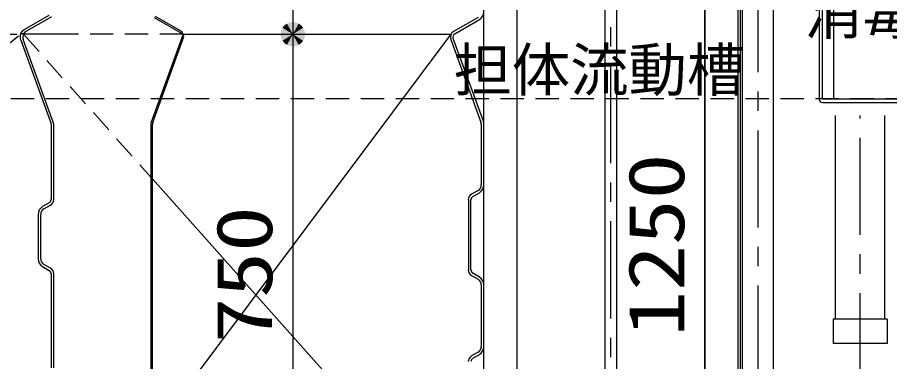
# Model space of a CAD drawing. Units: millimetres, scale not verified. Extents: x -8910 to 8910, y -6308 to 6308.
# Drawn here: x -5565 to -4219, y -2913 to -2382 of the extents above; entities that cross this region are included whole.
import ezdxf
from ezdxf.enums import TextEntityAlignment as Align

# ---------------------------------------------------------------- set-up
doc = ezdxf.new("R2010")
doc.units = ezdxf.units.MM
doc.header["$LTSCALE"] = 30
doc.linetypes.add('CHAIN1', pattern=[8, 5, -1, 1, -1])
doc.linetypes.add('DASHED1', pattern=[1.8, 1.2, -0.6])
doc.layers.add('0-0_空気管', color=3, linetype='Continuous', lineweight=25)
doc.layers.add('0-4_00クル-フ-6寸法', color=132, linetype='Continuous', lineweight=25)
doc.styles.add('ＭＳ ゴシック', font='')
doc.styles.get('ＭＳ ゴシック').set_extended_font_data('MS Gothic')

msp = doc.modelspace()

# ---------------------------------------------------------------- linework, layer by layer
at = {"layer": '0-0_空気管', "linetype": 'CHAIN1'}
for p, q in [((-4421.91, -1836.15), (-4421.91, -3366.16)), ((-4648.91, -3326.67), (-4648.91, -1866.58)), ((-4264.24, -2957.67), (-4264.24, -2533.21))]:
    msp.add_line(p, q, dxfattribs=at)
at = {"layer": '0-0_空気管'}
for p, q in [((-4793.91, -1917.69), (-4793.91, -3272.67)), ((-4657.91, -3251.67), (-4657.91, -1922.47)), ((-4639.91, -3251.67), (-4639.91, -1922.47)), ((-4503.91, -3272.67), (-4503.91, -1934.79)), ((-4844.91, -3319.39), (-4844.91, -1938.83)), ((-4452.91, -1944.79), (-4452.91, -3336.76)), ((-4448.91, -3340.55), (-4448.91, -1944.79)), ((-4327.24, -1972.96), (-4327.24, -2507.95)), ((-4397.91, -3337.67), (-4397.91, -2026.67)), ((-4305.17, -2082.95), (-4305.17, -2507.95)), ((-5553.65, -2400.01), (-5515.91, -2378.23)), ((-5513.91, -2381.69), (-5551.65, -2403.47)), ((-5313.24, -2402.4), (-5351.52, -2380.3)), ((-4853.91, -2381.69), (-4891.65, -2403.47)), ((-4889.65, -2406.94), (-4851.91, -2385.15)), ((-5555.38, -2407.27), (-5559.77, -2407.27)), ((-5487.91, -2407.67), (-5537.92, -2407.67)), ((-5356.51, -3024.64), (-4895.59, -2407.67)), ((-5308.83, -2407.67), (-4895.59, -2407.67)), ((-5559.8, -2416.92), (-5513.28, -2544.76)), ((-5509.52, -2543.39), (-5556.04, -2415.55)), ((-5355.91, -2543.81), (-5308.84, -2414.48)), ((-4896.04, -2415.55), (-4849.52, -2543.39)), ((-4845.76, -2542.02), (-4892.28, -2414.19)), ((-4322.24, -2512.96), (-4102.24, -2512.96)), ((-4302.24, -2847.67), (-4302.24, -2533.21)), ((-4226.24, -2847.67), (-4226.24, -2533.21)), ((-5512.92, -2546.81), (-5512.92, -2663.03)), ((-5508.91, -2663.03), (-5508.91, -2546.81)), ((-5358.91, -2546.81), (-5358.91, -3123)), ((-5356.51, -3121.61), (-5356.51, -2547.23)), ((-4848.91, -2546.81), (-4848.91, -2640.35)), ((-5356.51, -2631.13), (-4891.65, -3153.48)), ((-4853.91, -2649.01), (-4863.91, -2654.78)), ((-4868.91, -2663.44), (-4868.91, -2771.9)), ((-4864.91, -2771.9), (-4864.91, -2663.44)), ((-4861.91, -2658.25), (-4851.91, -2652.47)), ((-5515.91, -2668.23), (-5525.91, -2674)), ((-5523.91, -2677.46), (-5513.91, -2671.69)), ((-5532.91, -2686.12), (-5532.91, -2754.58)), ((-5528.91, -2754.58), (-5528.91, -2686.12)), ((-5525.91, -2766.7), (-5515.91, -2772.47)), ((-5513.91, -2769.01), (-5523.91, -2763.24)), ((-5512.92, -2777.67), (-5512.92, -2923.03)), ((-5508.91, -2923.03), (-5508.91, -2777.67)), ((-4863.91, -2780.56), (-4853.91, -2786.33)), ((-4851.91, -2782.87), (-4861.91, -2777.09)), ((-4848.91, -2794.99), (-4848.91, -2890.35)), ((-4222.74, -2847.67), (-4305.74, -2847.67)), ((-4305.74, -2847.67), (-4305.74, -2885.67)), ((-4222.74, -2847.67), (-4222.74, -2885.67)), ((-4222.74, -2885.67), (-4305.74, -2885.67)), ((-4853.91, -2899.01), (-4863.91, -2904.78)), ((-4861.91, -2908.25), (-4851.91, -2902.48))]:
    msp.add_line(p, q, dxfattribs=at)
at = {"layer": '0-0_空気管', "linetype": 'DASHED1'}
for p, q in [((-5763, -2407.67), (-5559.77, -2407.67)), ((-5716.48, -2535.25), (-5559.77, -2407.67)), ((-5308.83, -2407.67), (-5555.38, -2407.67)), ((-5555.38, -2407.67), (-5358.91, -2628.43)), ((-4081.05, -2507.67), (-6231.02, -2507.67))]:
    msp.add_line(p, q, dxfattribs=at)
at = {"layer": '0-0_空気管'}
for points in [[(-4097.24, -2507.95), (-4097.24, -2157.95), (-4099.16, -2121.28), (-4104.16, -2121.54), (-4102.24, -2158.09), (-4102.24, -2507.95), (-4322.24, -2507.95), (-4322.24, -2082.95), (-4202.24, -2082.95), (-4202.24, -2367.95), (-4197.24, -2367.95), (-4197.24, -1972.96), (-4111.94, -1972.96), (-4110.81, -1994.66), (-4105.81, -1994.4), (-4106.94, -1972.96), (-4106.94, -1967.95), (-4212.29, -1967.95), (-4212.29, -1942.95), (-4220.3, -1942.95)], [(-4397.91, -3337.67), (-4445.91, -3337.67), (-4445.91, -2026.67)], [(-5512.64, -2380.82), (-5512.75, -2380.91), (-5512.85, -2380.99), (-5512.94, -2381.07), (-5513.03, -2381.13), (-5513.11, -2381.19), (-5513.27, -2381.3), (-5513.35, -2381.35), (-5513.42, -2381.4), (-5513.5, -2381.45), (-5513.57, -2381.49), (-5513.64, -2381.53), (-5513.7, -2381.57), (-5513.76, -2381.6), (-5513.91, -2381.69)], [(-5353.91, -2381.69), (-5308.91, -2407.67), (-5358.31, -2543.39)], [(-5559.77, -2407.26), (-5559.77, -2407.24), (-5559.76, -2407.23), (-5559.76, -2407.22), (-5559.75, -2407.21), (-5559.74, -2407.18), (-5559.74, -2407.16), (-5559.73, -2407.14), (-5559.72, -2407.12), (-5559.71, -2407.1), (-5559.71, -2407.08), (-5559.69, -2407.06), (-5559.68, -2407.03), (-5559.67, -2406.99), (-5559.65, -2406.95), (-5559.63, -2406.91), (-5559.61, -2406.85), (-5559.58, -2406.78), (-5559.55, -2406.7), (-5559.51, -2406.62), (-5559.47, -2406.52), (-5559.43, -2406.43), (-5559.39, -2406.32), (-5559.34, -2406.21), (-5559.29, -2406.1), (-5559.24, -2405.99), (-5559.19, -2405.87), (-5559.13, -2405.75), (-5559.07, -2405.63), (-5559, -2405.5), (-5558.93, -2405.36), (-5558.85, -2405.22), (-5558.75, -2405.07), (-5558.66, -2404.9), (-5558.55, -2404.74), (-5558.44, -2404.57), (-5558.32, -2404.4), (-5558.21, -2404.24), (-5558.09, -2404.08), (-5557.99, -2403.93)], [(-5557.99, -2403.93), (-5557.89, -2403.8), (-5557.81, -2403.68), (-5557.73, -2403.57), (-5557.65, -2403.48), (-5557.58, -2403.39), (-5557.52, -2403.3), (-5557.44, -2403.22), (-5557.37, -2403.12), (-5557.29, -2403.03), (-5557.2, -2402.93), (-5557.1, -2402.82), (-5557, -2402.71), (-5556.89, -2402.59), (-5556.78, -2402.48), (-5556.67, -2402.36), (-5556.56, -2402.25), (-5556.46, -2402.15), (-5556.37, -2402.05), (-5556.27, -2401.96), (-5556.18, -2401.87), (-5556.01, -2401.71), (-5555.92, -2401.63), (-5555.83, -2401.55), (-5555.73, -2401.47), (-5555.63, -2401.39), (-5555.52, -2401.3), (-5555.41, -2401.22), (-5555.3, -2401.13), (-5555.2, -2401.05), (-5555.09, -2400.97), (-5555, -2400.9), (-5554.9, -2400.83), (-5554.82, -2400.77), (-5554.75, -2400.72), (-5554.68, -2400.67), (-5554.62, -2400.62), (-5554.56, -2400.58), (-5554.51, -2400.55), (-5554.45, -2400.51)], [(-5554.24, -2405.6), (-5554.31, -2405.68), (-5554.37, -2405.77), (-5554.44, -2405.86), (-5554.51, -2405.95), (-5554.65, -2406.14), (-5554.72, -2406.24), (-5554.79, -2406.34), (-5554.86, -2406.43), (-5554.92, -2406.52), (-5554.98, -2406.6), (-5555.03, -2406.67), (-5555.07, -2406.74), (-5555.11, -2406.79), (-5555.14, -2406.85), (-5555.17, -2406.89), (-5555.19, -2406.93), (-5555.22, -2406.97), (-5555.24, -2407.01), (-5555.26, -2407.05), (-5555.3, -2407.11), (-5555.33, -2407.17), (-5555.34, -2407.19), (-5555.35, -2407.21), (-5555.38, -2407.27)], [(-5554.45, -2400.51), (-5554.4, -2400.47), (-5554.28, -2400.4), (-5554.22, -2400.36), (-5554.16, -2400.32), (-5554.1, -2400.29), (-5554.05, -2400.25), (-5554, -2400.22), (-5553.96, -2400.19), (-5553.92, -2400.17), (-5553.89, -2400.15), (-5553.86, -2400.14), (-5553.84, -2400.12), (-5553.82, -2400.11), (-5553.8, -2400.1), (-5553.74, -2400.06), (-5553.72, -2400.06), (-5553.71, -2400.05), (-5553.7, -2400.04), (-5553.68, -2400.03), (-5553.68, -2400.03), (-5553.65, -2400.01)], [(-5551.65, -2403.47), (-5551.67, -2403.49), (-5551.68, -2403.49), (-5551.69, -2403.5), (-5551.7, -2403.51), (-5551.71, -2403.51), (-5551.76, -2403.54), (-5551.78, -2403.55), (-5551.79, -2403.56), (-5551.81, -2403.57), (-5551.83, -2403.58), (-5551.85, -2403.59), (-5551.87, -2403.61), (-5551.94, -2403.65), (-5551.98, -2403.68), (-5552.03, -2403.71), (-5552.09, -2403.75), (-5552.15, -2403.79), (-5552.21, -2403.83), (-5552.28, -2403.87), (-5552.35, -2403.91), (-5552.48, -2404), (-5552.54, -2404.05), (-5552.66, -2404.14), (-5552.73, -2404.19), (-5552.79, -2404.24), (-5552.86, -2404.3), (-5552.94, -2404.36), (-5553.02, -2404.43), (-5553.12, -2404.51), (-5553.22, -2404.6), (-5553.33, -2404.7), (-5553.44, -2404.79), (-5553.55, -2404.9), (-5553.65, -2404.99), (-5553.76, -2405.09), (-5553.95, -2405.28), (-5554.03, -2405.36), (-5554.1, -2405.44), (-5554.24, -2405.6)]]:
    msp.add_lwpolyline(points, dxfattribs=at)
for centre, radius, start, end in [((-4858.92, -2373.03), 14, 300, 0), ((-5546.65, -2412.13), 14, 159.646, 200), ((-5546.65, -2412.13), 10, 150.85999, 200), ((-5318.24, -2411.06), 10, 340, 60), ((-4886.65, -2412.13), 10, 119.99998, 200), ((-4886.65, -2412.13), 6, 119.99998, 200), ((-4322.24, -2507.95), 5, 180, 270), ((-5518.91, -2546.81), 10, 0, 20), ((-5348.91, -2546.81), 10, 160, 180), ((-5346.51, -2547.23), 10, 160, 180), ((-4858.92, -2546.81), 10, 0, 20), ((-4858.92, -2546.81), 14, 0, 20), ((-5518.91, -2546.81), 6, 0, 20), ((-4858.92, -2640.35), 10, 300, 0), ((-4858.92, -2640.35), 14, 300, 0), ((-5518.91, -2663.03), 6, 300, 0), ((-5518.91, -2663.03), 10, 300, 0), ((-4858.92, -2663.44), 10, 119.99998, 179.99998), ((-4858.92, -2663.44), 6, 119.99998, 179.99998), ((-5518.91, -2686.12), 14, 119.99998, 179.99998), ((-5518.91, -2686.12), 10, 119.99998, 179.99998), ((-5518.91, -2754.58), 14, 180, 240), ((-5518.91, -2754.58), 10, 180, 240), ((-5518.91, -2777.67), 6, 0, 59.99997), ((-5518.91, -2777.67), 10, 0, 59.99997), ((-4858.92, -2771.9), 10, 180, 240), ((-4858.92, -2771.9), 6, 180, 240), ((-4858.92, -2794.99), 14, 0, 59.99997), ((-4858.92, -2794.99), 10, 0, 59.99997), ((-4858.92, -2890.35), 10, 300, 0), ((-4858.92, -2890.35), 14, 300, 0), ((-4858.92, -2913.44), 10, 119.99998, 179.99998), ((-4858.92, -2913.44), 6, 119.99998, 179.99998)]:
    msp.add_arc(centre, radius, start, end, dxfattribs=at)
at = {"layer": '0-4_00クル-フ-6寸法', "color": 4}
for p, q in [((-5139.84, -2107.67), (-5139.84, -2407.67)), ((-4503.91, -2107.67), (-4503.91, -3357.67)), ((-5236.51, -2407.67), (-5139.84, -2407.67)), ((-5236.51, -2407.67), (-5139.84, -2407.67)), ((-5139.84, -2407.67), (-5139.84, -3157.67))]:
    msp.add_line(p, q, dxfattribs=at)
at = {"layer": '0-4_00クル-フ-6寸法'}
for points in [[(-5139.84, -2407.67), (-5155.67, -2397.62), (-5154.29, -2395.72)], [(-5139.84, -2407.67), (-5155.67, -2397.62), (-5154.29, -2395.72)], [(-5139.84, -2407.67), (-5154.29, -2395.72), (-5152.68, -2394)], [(-5139.84, -2407.67), (-5154.29, -2395.72), (-5152.68, -2394)], [(-5139.84, -2407.67), (-5152.68, -2394), (-5150.86, -2392.5)], [(-5139.84, -2407.67), (-5152.68, -2394), (-5150.86, -2392.5)], [(-5139.84, -2407.67), (-5150.86, -2392.5), (-5148.87, -2391.24)], [(-5139.84, -2407.67), (-5150.86, -2392.5), (-5148.87, -2391.24)], [(-5139.84, -2407.67), (-5148.87, -2391.24), (-5146.74, -2390.24)], [(-5139.84, -2407.67), (-5148.87, -2391.24), (-5146.74, -2390.24)], [(-5139.84, -2407.67), (-5146.74, -2390.24), (-5144.5, -2389.51)], [(-5139.84, -2407.67), (-5146.74, -2390.24), (-5144.5, -2389.51)], [(-5139.84, -2407.67), (-5144.5, -2389.51), (-5142.19, -2389.07)], [(-5139.84, -2407.67), (-5144.5, -2389.51), (-5142.19, -2389.07)], [(-5139.84, -2407.67), (-5142.19, -2389.07), (-5139.84, -2388.92)], [(-5139.84, -2407.67), (-5142.19, -2389.07), (-5139.84, -2388.92)], [(-5139.84, -2407.67), (-5139.84, -2388.92), (-5137.49, -2389.07)], [(-5139.84, -2407.67), (-5139.84, -2388.92), (-5137.49, -2389.07)], [(-5139.84, -2407.67), (-5137.49, -2389.07), (-5135.18, -2389.51)], [(-5139.84, -2407.67), (-5137.49, -2389.07), (-5135.18, -2389.51)], [(-5139.84, -2407.67), (-5135.18, -2389.51), (-5132.94, -2390.24)], [(-5139.84, -2407.67), (-5135.18, -2389.51), (-5132.94, -2390.24)], [(-5139.84, -2407.67), (-5132.94, -2390.24), (-5130.81, -2391.24)], [(-5139.84, -2407.67), (-5132.94, -2390.24), (-5130.81, -2391.24)], [(-5139.84, -2407.67), (-5130.81, -2391.24), (-5128.82, -2392.5)], [(-5139.84, -2407.67), (-5130.81, -2391.24), (-5128.82, -2392.5)], [(-5139.84, -2407.67), (-5128.82, -2392.5), (-5127.01, -2394)], [(-5139.84, -2407.67), (-5128.82, -2392.5), (-5127.01, -2394)], [(-5139.84, -2407.67), (-5127.01, -2394), (-5125.39, -2395.72)], [(-5139.84, -2407.67), (-5127.01, -2394), (-5125.39, -2395.72)], [(-5139.84, -2407.67), (-5125.39, -2395.72), (-5124.01, -2397.62)], [(-5139.84, -2407.67), (-5125.39, -2395.72), (-5124.01, -2397.62)], [(-5139.84, -2407.67), (-5158.55, -2406.49), (-5158.26, -2404.16)], [(-5139.84, -2407.67), (-5158.55, -2406.49), (-5158.26, -2404.16)], [(-5139.84, -2407.67), (-5158.55, -2408.85), (-5158.55, -2406.49)], [(-5139.84, -2407.67), (-5158.55, -2408.85), (-5158.55, -2406.49)], [(-5139.84, -2407.67), (-5158.26, -2411.18), (-5158.55, -2408.85)], [(-5139.84, -2407.67), (-5158.26, -2411.18), (-5158.55, -2408.85)], [(-5139.84, -2407.67), (-5158.26, -2404.16), (-5157.67, -2401.88)], [(-5139.84, -2407.67), (-5158.26, -2404.16), (-5157.67, -2401.88)], [(-5139.84, -2407.67), (-5157.67, -2413.46), (-5158.26, -2411.18)], [(-5139.84, -2407.67), (-5157.67, -2413.46), (-5158.26, -2411.18)], [(-5139.84, -2407.67), (-5157.67, -2401.88), (-5156.81, -2399.69)], [(-5139.84, -2407.67), (-5157.67, -2401.88), (-5156.81, -2399.69)], [(-5139.84, -2407.67), (-5156.81, -2415.65), (-5157.67, -2413.46)], [(-5139.84, -2407.67), (-5156.81, -2415.65), (-5157.67, -2413.46)], [(-5139.84, -2407.67), (-5156.81, -2399.69), (-5155.67, -2397.62)], [(-5139.84, -2407.67), (-5156.81, -2399.69), (-5155.67, -2397.62)], [(-5139.84, -2407.67), (-5155.67, -2417.72), (-5156.81, -2415.65)], [(-5139.84, -2407.67), (-5155.67, -2417.72), (-5156.81, -2415.65)], [(-5139.84, -2407.67), (-5154.29, -2419.62), (-5155.67, -2417.72)], [(-5139.84, -2407.67), (-5154.29, -2419.62), (-5155.67, -2417.72)], [(-5139.84, -2407.67), (-5152.68, -2421.34), (-5154.29, -2419.62)], [(-5139.84, -2407.67), (-5152.68, -2421.34), (-5154.29, -2419.62)], [(-5139.84, -2407.67), (-5150.86, -2422.84), (-5152.68, -2421.34)], [(-5139.84, -2407.67), (-5150.86, -2422.84), (-5152.68, -2421.34)], [(-5139.84, -2407.67), (-5148.87, -2424.1), (-5150.86, -2422.84)], [(-5139.84, -2407.67), (-5148.87, -2424.1), (-5150.86, -2422.84)], [(-5139.84, -2407.67), (-5146.74, -2425.1), (-5148.87, -2424.1)], [(-5139.84, -2407.67), (-5146.74, -2425.1), (-5148.87, -2424.1)], [(-5139.84, -2407.67), (-5144.5, -2425.83), (-5146.74, -2425.1)], [(-5139.84, -2407.67), (-5144.5, -2425.83), (-5146.74, -2425.1)], [(-5139.84, -2407.67), (-5142.19, -2426.27), (-5144.5, -2425.83)], [(-5139.84, -2407.67), (-5142.19, -2426.27), (-5144.5, -2425.83)], [(-5139.84, -2407.67), (-5139.84, -2426.42), (-5142.19, -2426.27)], [(-5139.84, -2407.67), (-5139.84, -2426.42), (-5142.19, -2426.27)], [(-5139.84, -2407.67), (-5124.01, -2397.62), (-5122.88, -2399.69)], [(-5139.84, -2407.67), (-5124.01, -2397.62), (-5122.88, -2399.69)], [(-5139.84, -2407.67), (-5122.88, -2399.69), (-5122.01, -2401.88)], [(-5139.84, -2407.67), (-5122.88, -2399.69), (-5122.01, -2401.88)], [(-5139.84, -2407.67), (-5122.01, -2401.88), (-5121.42, -2404.16)], [(-5139.84, -2407.67), (-5122.01, -2401.88), (-5121.42, -2404.16)], [(-5139.84, -2407.67), (-5121.42, -2404.16), (-5121.13, -2406.49)], [(-5139.84, -2407.67), (-5121.42, -2404.16), (-5121.13, -2406.49)], [(-5139.84, -2407.67), (-5121.13, -2406.49), (-5121.13, -2408.85)], [(-5139.84, -2407.67), (-5121.13, -2406.49), (-5121.13, -2408.85)], [(-5139.84, -2407.67), (-5137.49, -2426.27), (-5139.84, -2426.42)], [(-5139.84, -2407.67), (-5135.18, -2425.83), (-5137.49, -2426.27)], [(-5139.84, -2407.67), (-5132.94, -2425.1), (-5135.18, -2425.83)], [(-5139.84, -2407.67), (-5130.81, -2424.1), (-5132.94, -2425.1)], [(-5139.84, -2407.67), (-5128.82, -2422.84), (-5130.81, -2424.1)], [(-5139.84, -2407.67), (-5127.01, -2421.34), (-5128.82, -2422.84)], [(-5139.84, -2407.67), (-5125.39, -2419.62), (-5127.01, -2421.34)], [(-5139.84, -2407.67), (-5124.01, -2417.72), (-5125.39, -2419.62)], [(-5139.84, -2407.67), (-5122.88, -2415.65), (-5124.01, -2417.72)], [(-5139.84, -2407.67), (-5122.01, -2413.46), (-5122.88, -2415.65)], [(-5139.84, -2407.67), (-5121.42, -2411.18), (-5122.01, -2413.46)], [(-5139.84, -2407.67), (-5121.13, -2408.85), (-5121.42, -2411.18)], [(-5139.84, -2407.67), (-5137.49, -2426.27), (-5139.84, -2426.42)], [(-5139.84, -2407.67), (-5135.18, -2425.83), (-5137.49, -2426.27)], [(-5139.84, -2407.67), (-5132.94, -2425.1), (-5135.18, -2425.83)], [(-5139.84, -2407.67), (-5130.81, -2424.1), (-5132.94, -2425.1)], [(-5139.84, -2407.67), (-5128.82, -2422.84), (-5130.81, -2424.1)], [(-5139.84, -2407.67), (-5127.01, -2421.34), (-5128.82, -2422.84)], [(-5139.84, -2407.67), (-5125.39, -2419.62), (-5127.01, -2421.34)], [(-5139.84, -2407.67), (-5124.01, -2417.72), (-5125.39, -2419.62)], [(-5139.84, -2407.67), (-5122.88, -2415.65), (-5124.01, -2417.72)], [(-5139.84, -2407.67), (-5122.01, -2413.46), (-5122.88, -2415.65)], [(-5139.84, -2407.67), (-5121.42, -2411.18), (-5122.01, -2413.46)], [(-5139.84, -2407.67), (-5121.13, -2408.85), (-5121.42, -2411.18)]]:
    msp.add_solid(points, dxfattribs=at)

# ---------------------------------------------------------------- texts
at = {"layer": '0-0_空気管', "color": 4, "style": 'ＭＳ ゴシック'}
for s, p in [('消毒槽', (-4350.4, -2427.38)), ('担体流動槽', (-4891.64, -2515.39))]:
    msp.add_text(s, height=65.98, dxfattribs=at).set_placement(p, align=Align.BOTTOM_LEFT)
at = {"layer": '0-4_00クル-フ-6寸法', "color": 3, "style": 'ＭＳ ゴシック', "width": 1.2}
for s, p in [('1250', (-4509.76, -2874.96)), ('750', (-5145.69, -2885.53))]:
    msp.add_text(s, height=86.66, rotation=90, dxfattribs=at).set_placement(p, align=Align.BOTTOM_LEFT)

doc.saveas('drawing.dxf')
